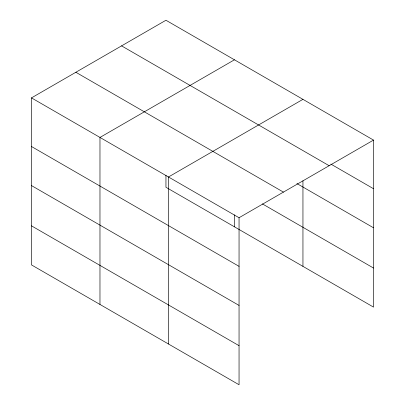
<?xml version="1.0" encoding="UTF-8"?>
<svg xmlns="http://www.w3.org/2000/svg" width="405" height="405" viewBox="0 0 405 405"><rect width="100%" height="100%" fill="white"/><g stroke="black" fill="none" stroke-linecap="round" stroke-linejoin="round"><path stroke-width="0.61" d="M302.95 180.741L302.95 266.368M31.479 97.889L239.051 217.728L239.051 384.75L31.479 264.905L31.479 97.889L165.949 20.25L373.521 140.095L373.521 307.111L165.949 187.272L165.949 175.299M234.449 59.798L99.974 137.437L99.974 304.454M302.95 99.347L168.475 176.985L168.475 344.002M239.051 217.728L373.521 140.095M330.85 164.081L373.521 188.72M121.571 45.871L329.149 165.711M296.921 183.561L373.521 227.792M75.851 72.267L283.429 192.112M262.394 203.887L373.521 268.044M31.479 146.514L239.051 266.358M31.479 185.581L239.051 305.426M31.479 225.838L239.051 345.683M234.449 214.847L234.449 226.82"/></g></svg>
